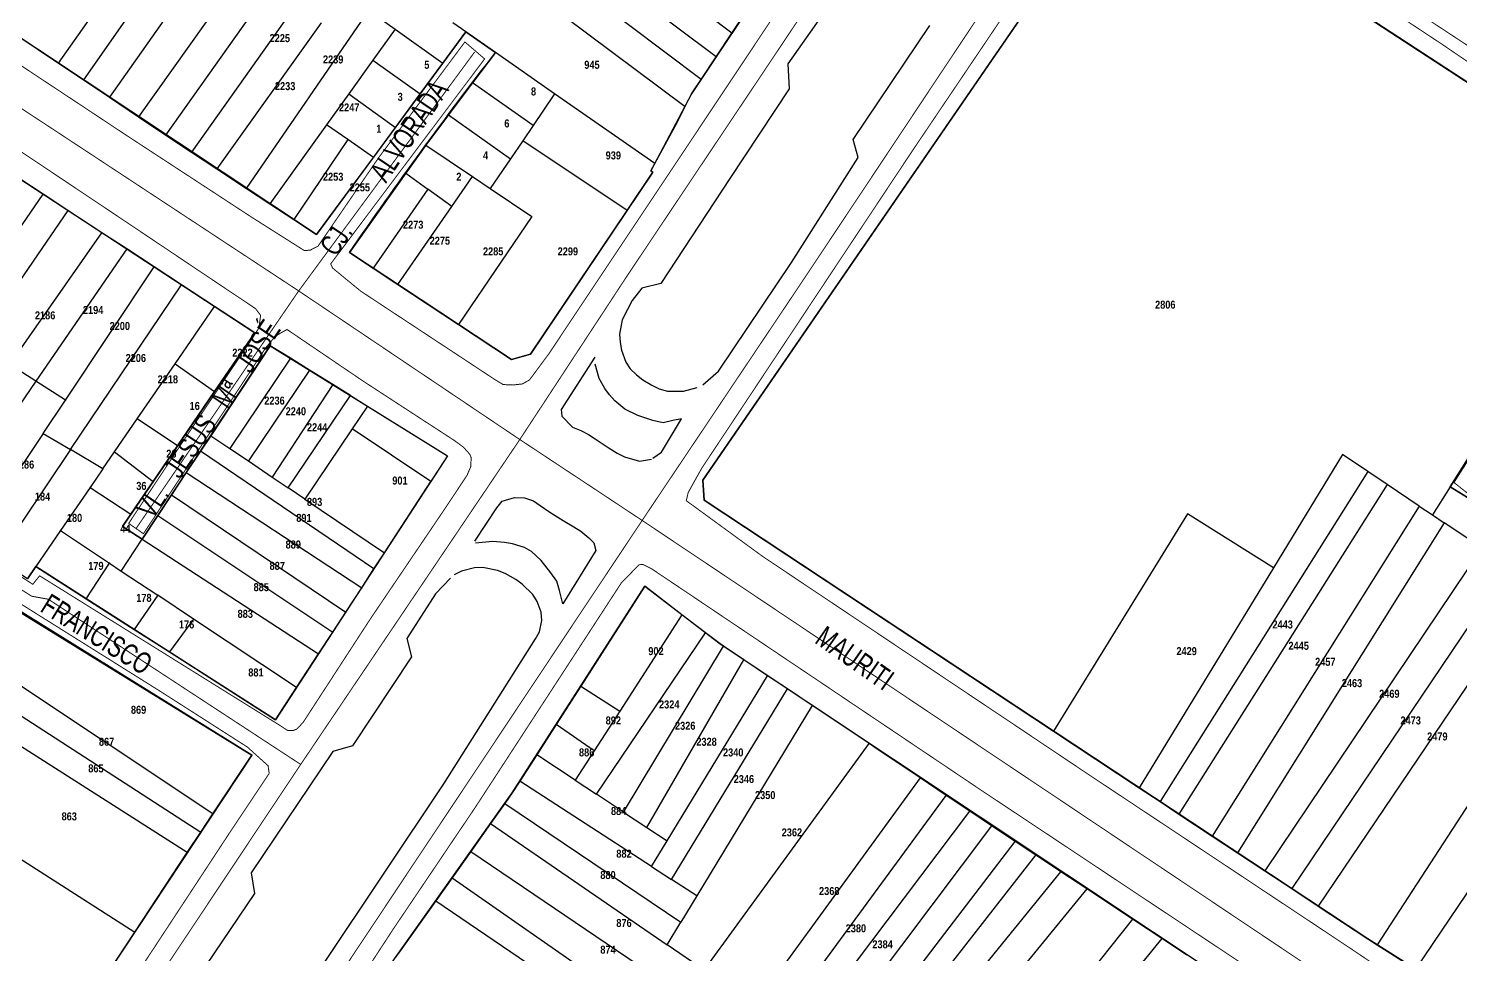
# Model space of a CAD drawing. Extents: x 203136 to 205923, y 4839890 to 4842982.
# Drawn here: x 203932.2 to 204200.6, y 4841458.3 to 4841632 of the extents above; entities that cross this region are included whole.
import ezdxf
from ezdxf.enums import TextEntityAlignment as Align

# ---------------------------------------------------------------- set-up
doc = ezdxf.new("R2010")
doc.units = 0
doc.header["$LTSCALE"] = 1.5
doc.header["$MEASUREMENT"] = 0
doc.linetypes.add('TRACO_11', pattern=[8, 3, -1, 3, -1])
for name, color, linetype in [('CD_MALHA_LOTES', 40, 'CONTINUOUS'), ('RU-QUADRAS', 210, 'CONTINUOUS'), ('SV-EIXO-RUA-N-PAV', 6, 'CONTINUOUS'), ('SV-EIXO-RUA-PAV', 20, 'CONTINUOUS'), ('SV-RUA-PAVIM-S-GUIA-C-GUIA', 7, 'CONTINUOUS'), ('SV-TXT-RUA-N-PAV-S-GUIA-C-GUIA', 7, 'CONTINUOUS'), ('SV-TXT-RUA-PAV-S-GUIA-C-GUIA', 7, 'CONTINUOUS'), ('Th_NmrPort', 1, 'CONTINUOUS')]:
    doc.layers.add(name, color=color, linetype=linetype)
doc.styles.add('ARIAL', font='ARIAL.TTF')
doc.styles.get("Standard").update_dxf_attribs({"font": 'swisscbo.ttf'})

msp = doc.modelspace()

# ---------------------------------------------------------------- linework, layer by layer
at = {"layer": 'CD_MALHA_LOTES', "linetype": 'Continuous'}
for p, q in [((204138.46, 4841663.42), (204058.63, 4841547.29)), ((204216.73, 4841612.29), (204138.46, 4841663.42)), ((203937.87, 4841625.49), (203962.82, 4841661.07)), ((203970.19, 4841662.04), (203942.54, 4841622.36)), ((203975.15, 4841658.59), (203947.37, 4841619.11)), ((204064.09, 4841631.12), (204028.84, 4841657.78)), ((203980.69, 4841654.72), (203952.86, 4841615.42)), ((204061.13, 4841626.68), (204025.73, 4841653.27)), ((203957.96, 4841612), (203985.7, 4841651.23)), ((204058.29, 4841622.42), (204022.91, 4841649.18)), ((204019.48, 4841644.21), (204055.31, 4841617.36)), ((203918.35, 4841638.59), (203937.87, 4841625.49)), ((203982.6, 4841636.75), (203962.76, 4841608.83)), ((204064.09, 4841631.12), (204067.78, 4841636.64)), ((203973.07, 4841602.02), (203996, 4841635.37)), ((203996, 4841635.37), (204000.93, 4841631.87)), ((203987.09, 4841633.07), (203967.52, 4841605.68)), ((204000.93, 4841631.87), (203996.77, 4841626.07)), ((204000.93, 4841631.87), (204009.91, 4841625.51)), ((204009.91, 4841625.51), (204014.22, 4841631.35)), ((204014.22, 4841631.35), (204011.78, 4841633.05)), ((204014.22, 4841631.35), (204019.76, 4841627.49)), ((204061.13, 4841626.68), (204064.09, 4841631.12)), ((203996.77, 4841626.07), (203992.26, 4841619.78)), ((203996.77, 4841626.07), (204005.66, 4841619.73)), ((204019.76, 4841627.49), (204015.46, 4841621.8)), ((204030.85, 4841619.76), (204019.76, 4841627.49)), ((204058.29, 4841622.42), (204061.13, 4841626.68)), ((203937.87, 4841625.49), (203942.54, 4841622.36)), ((204005.66, 4841619.73), (204009.91, 4841625.51)), ((203942.54, 4841622.36), (203947.37, 4841619.11)), ((204015.46, 4841621.8), (204010.93, 4841615.79)), ((204026.82, 4841613.81), (204015.46, 4841621.8)), ((204056.51, 4841619.75), (204058.29, 4841622.42)), ((203947.37, 4841619.11), (203952.86, 4841615.42)), ((203992.26, 4841619.78), (203988.08, 4841613.95)), ((203992.26, 4841619.78), (204001, 4841613.41)), ((204001, 4841613.41), (204005.66, 4841619.73)), ((204030.85, 4841619.76), (204026.82, 4841613.81)), ((204049.64, 4841606.66), (204030.85, 4841619.76)), ((204055.31, 4841617.36), (204056.51, 4841619.75)), ((203952.86, 4841615.42), (203957.96, 4841612)), ((204010.93, 4841615.79), (204006.7, 4841610.15)), ((204010.93, 4841615.79), (204022.55, 4841607.53)), ((204053.47, 4841613.67), (204055.31, 4841617.36)), ((203988.08, 4841613.95), (203977.44, 4841599.13)), ((203992.08, 4841611.17), (203988.08, 4841613.95)), ((203996.88, 4841607.83), (204001, 4841613.41)), ((204026.82, 4841613.81), (204024.86, 4841610.93)), ((204049.64, 4841606.66), (204053.47, 4841613.67)), ((203957.96, 4841612), (203958.5, 4841611.64)), ((203958.5, 4841611.64), (203962.76, 4841608.83)), ((203992.08, 4841611.17), (203981.93, 4841596.17)), ((203996.88, 4841607.83), (203992.08, 4841611.17)), ((204006.7, 4841610.15), (204002.97, 4841604.89)), ((204006.7, 4841610.15), (204015.43, 4841604.24)), ((204024.86, 4841610.93), (204022.55, 4841607.53)), ((204044.42, 4841597.89), (204024.86, 4841610.93)), ((203962.76, 4841608.83), (203967.52, 4841605.68)), ((203986.21, 4841593.34), (203996.88, 4841607.83)), ((204022.55, 4841607.53), (204018.78, 4841601.98)), ((203934.94, 4841600.91), (203926.18, 4841606.65)), ((203967.52, 4841605.68), (203973.07, 4841602.02)), ((204002.97, 4841604.89), (203992.38, 4841589.98)), ((204002.97, 4841604.89), (204007.09, 4841601.87)), ((204044.42, 4841597.89), (204049.24, 4841605.07)), ((204048.9, 4841605.3), (204049.64, 4841606.66)), ((204049.24, 4841605.07), (204048.9, 4841605.3)), ((203973.07, 4841602.02), (203977.44, 4841599.13)), ((204007.09, 4841601.87), (203996.84, 4841587.03)), ((204011.55, 4841598.61), (204007.09, 4841601.87)), ((204011.55, 4841598.61), (204015.43, 4841604.24)), ((204015.43, 4841604.24), (204018.78, 4841601.98)), ((204018.78, 4841601.98), (204026.57, 4841596.71)), ((203911.89, 4841567.3), (203934.94, 4841600.91)), ((203939.58, 4841597.87), (203934.94, 4841600.91)), ((203977.44, 4841599.13), (203981.93, 4841596.17)), ((203939.58, 4841597.87), (203915.3, 4841562.51)), ((203945.94, 4841593.7), (203939.58, 4841597.87)), ((204001.48, 4841583.96), (204011.55, 4841598.61)), ((204026.57, 4841596.71), (204012.83, 4841576.46)), ((204026.32, 4841570.93), (204044.42, 4841597.89)), ((203928.74, 4841568.98), (203945.94, 4841593.7)), ((203950.62, 4841590.64), (203945.94, 4841593.7)), ((203981.93, 4841596.17), (203986.21, 4841593.34)), ((203950.62, 4841590.64), (203933.62, 4841565.85)), ((203955.75, 4841587.27), (203950.62, 4841590.64)), ((203992.38, 4841589.98), (203996.84, 4841587.03)), ((203939.14, 4841562.31), (203955.75, 4841587.27)), ((203960.9, 4841583.9), (203955.75, 4841587.27)), ((203996.84, 4841587.03), (204001.48, 4841583.96)), ((203940.11, 4841553), (203960.9, 4841583.9)), ((203967.06, 4841579.87), (203960.9, 4841583.9)), ((204001.48, 4841583.96), (204012.83, 4841576.46)), ((203959.68, 4841569.12), (203967.06, 4841579.87)), ((203974.62, 4841574.92), (203967.06, 4841579.87)), ((203967.1, 4841563.91), (203974.62, 4841574.92)), ((204012.83, 4841576.46), (204022.76, 4841569.9)), ((203977.54, 4841572.47), (203966.39, 4841555.62)), ((203981.31, 4841570.13), (203977.54, 4841572.47)), ((203981.31, 4841570.13), (203969.96, 4841553.22)), ((203984.88, 4841567.91), (203981.31, 4841570.13)), ((204022.76, 4841569.9), (204026.32, 4841570.93)), ((204198.74, 4841546.03), (204213.98, 4841570.27)), ((203933.62, 4841565.85), (203928.74, 4841568.98)), ((203952.58, 4841558.77), (203959.68, 4841569.12)), ((203959.68, 4841569.12), (203967.1, 4841563.91)), ((203984.88, 4841567.91), (203973.44, 4841550.87)), ((203989.24, 4841565.2), (203984.88, 4841567.91)), ((203933.62, 4841565.85), (203915.56, 4841539.51)), ((203939.14, 4841562.31), (203933.62, 4841565.85)), ((203989.24, 4841565.2), (203977.89, 4841547.86)), ((203992.55, 4841563.14), (203989.24, 4841565.2)), ((203934.97, 4841556.05), (203939.14, 4841562.31)), ((203960.15, 4841553.73), (203967.1, 4841563.91)), ((203980.92, 4841545.82), (203992.55, 4841563.14)), ((203992.55, 4841563.14), (203995.74, 4841561.16)), ((203948.35, 4841552.6), (203952.58, 4841558.77)), ((203960.15, 4841553.73), (203952.58, 4841558.77)), ((203995.74, 4841561.16), (203992.87, 4841556.88)), ((203934.97, 4841556.05), (203921.42, 4841535.7)), ((203934.97, 4841556.05), (203940.11, 4841553)), ((203992.87, 4841556.88), (203984.03, 4841543.71)), ((204007.67, 4841547.02), (203992.87, 4841556.88)), ((203955.57, 4841547.02), (203960.15, 4841553.73)), ((203966.39, 4841555.62), (203964.46, 4841552.72)), ((203966.39, 4841555.62), (203969.96, 4841553.22)), ((203940.11, 4841553), (203926.32, 4841532.5)), ((203946.15, 4841549.4), (203940.11, 4841553)), ((203946.15, 4841549.4), (203948.35, 4841552.6)), ((203948.35, 4841552.6), (203955.57, 4841547.02)), ((203964.46, 4841552.72), (203961.8, 4841548.7)), ((203996.98, 4841530.62), (203964.46, 4841552.72)), ((203969.96, 4841553.22), (203973.44, 4841550.87)), ((203973.44, 4841550.87), (203977.89, 4841547.86)), ((204178.57, 4841552.07), (204165.62, 4841530.84)), ((204183.33, 4841548.87), (204178.57, 4841552.07)), ((203946.15, 4841549.4), (203943.76, 4841545.92)), ((203961.8, 4841548.7), (203959.04, 4841544.52)), ((203961.8, 4841548.7), (203994.68, 4841527.09)), ((204183.33, 4841548.87), (204144.36, 4841486.96)), ((204186.9, 4841546.47), (204183.33, 4841548.87)), ((203943.76, 4841545.92), (203938.19, 4841537.8)), ((203943.76, 4841545.92), (203951.39, 4841540.9)), ((203951.39, 4841540.9), (203955.57, 4841547.02)), ((203977.89, 4841547.86), (203980.92, 4841545.82)), ((203984.03, 4841543.71), (203980.92, 4841545.82)), ((203998.95, 4841533.65), (204007.67, 4841547.02)), ((204058.63, 4841547.29), (204058.88, 4841543.52)), ((204186.9, 4841546.47), (204147.89, 4841484.63)), ((204192.93, 4841542.42), (204186.9, 4841546.47)), ((204198.74, 4841546.03), (204195.42, 4841540.75)), ((204201.98, 4841544), (204198.74, 4841546.03)), ((203959.04, 4841544.52), (203956.48, 4841540.66)), ((203959.04, 4841544.52), (203991.69, 4841522.5)), ((203984.03, 4841543.71), (203998.95, 4841533.65)), ((204058.88, 4841543.52), (204124.38, 4841500.18)), ((203949.82, 4841538.6), (203951.39, 4841540.9)), ((203956.48, 4841540.66), (203953.52, 4841536.19)), ((203956.48, 4841540.66), (203989.25, 4841518.76)), ((204149.51, 4841540.97), (204124.38, 4841500.18)), ((204165.62, 4841530.84), (204149.51, 4841540.97)), ((204192.93, 4841542.42), (204154.12, 4841480.5)), ((204192.93, 4841542.42), (204195.42, 4841540.75)), ((204195.42, 4841540.75), (204197.59, 4841539.29)), ((203938.19, 4841537.8), (203933.58, 4841531.09)), ((203938.19, 4841537.8), (203947.37, 4841531.7)), ((203953.52, 4841536.19), (203949.82, 4841538.6)), ((204197.59, 4841539.29), (204158.89, 4841477.35)), ((204204.65, 4841534.55), (204197.59, 4841539.29)), ((203949.58, 4841530.23), (203953.52, 4841536.19)), ((203953.52, 4841536.19), (203986.59, 4841514.67)), ((204204.65, 4841534.55), (204164.01, 4841473.96)), ((203996.98, 4841530.62), (203998.95, 4841533.65)), ((203932.01, 4841528.79), (203933.58, 4841531.09)), ((203933.58, 4841531.09), (203943.03, 4841525.04)), ((203943.03, 4841525.04), (203947.37, 4841531.7)), ((203947.37, 4841531.7), (203949.58, 4841530.23)), ((203949.58, 4841530.23), (203956.44, 4841525.67)), ((203994.68, 4841527.09), (203996.98, 4841530.62)), ((204165.62, 4841530.84), (204140.43, 4841489.56)), ((204209.74, 4841531.13), (204169.04, 4841470.64)), ((203991.69, 4841522.5), (203994.68, 4841527.09)), ((204047.73, 4841527.37), (204035.73, 4841508.61)), ((204054.7, 4841522.04), (204047.73, 4841527.37)), ((204214.73, 4841527.77), (204173.99, 4841467.36)), ((203974.08, 4841495.71), (203927.56, 4841524.63)), ((203943.03, 4841525.04), (203952.05, 4841519.26)), ((203956.44, 4841525.67), (203952.05, 4841519.26)), ((203963.15, 4841521.22), (203956.44, 4841525.67)), ((203963.15, 4841521.22), (203958.62, 4841515.05)), ((203982.48, 4841508.37), (203963.15, 4841521.22)), ((203989.25, 4841518.76), (203991.69, 4841522.5)), ((204054.7, 4841522.04), (204043.06, 4841503.96)), ((204059.13, 4841518.64), (204054.7, 4841522.04)), ((204224.84, 4841521.5), (204185.08, 4841460.07)), ((203952.05, 4841519.26), (203958.62, 4841515.05)), ((203986.59, 4841514.67), (203989.25, 4841518.76)), ((204038.69, 4841488.35), (204059.13, 4841518.64)), ((204061.88, 4841516.54), (204059.13, 4841518.64)), ((204043.76, 4841485), (204062.53, 4841516.11)), ((204062.53, 4841516.11), (204061.88, 4841516.54)), ((204066.34, 4841513.56), (204062.53, 4841516.11)), ((203966.79, 4841484.67), (203921.98, 4841514.51)), ((203958.62, 4841515.05), (203978.53, 4841502.3)), ((203982.48, 4841508.37), (203986.59, 4841514.67)), ((204048.14, 4841482.11), (204066.34, 4841513.56)), ((204070.77, 4841510.59), (204066.34, 4841513.56)), ((204051.93, 4841479.6), (204070.77, 4841510.59)), ((204074.49, 4841508.11), (204070.77, 4841510.59)), ((203919.65, 4841510.29), (203964.52, 4841481.24)), ((203978.53, 4841502.3), (203982.48, 4841508.37)), ((204035.73, 4841508.61), (204031.12, 4841501.42)), ((204035.73, 4841508.61), (204043.06, 4841503.96)), ((204052.73, 4841472.37), (204074.49, 4841508.11)), ((204079.14, 4841505), (204074.49, 4841508.11)), ((203961.99, 4841477.41), (203917.24, 4841505.91)), ((204079.14, 4841505), (204057.51, 4841469.27)), ((204089.8, 4841497.87), (204079.14, 4841505)), ((204043.06, 4841503.96), (204038.24, 4841496.47)), ((204031.12, 4841501.42), (204027.49, 4841495.74)), ((204038.24, 4841496.47), (204031.12, 4841501.42)), ((204124.38, 4841500.18), (204140.43, 4841489.56)), ((204058.87, 4841455.36), (204089.8, 4841497.87)), ((204091.53, 4841496.71), (204089.8, 4841497.87)), ((203966.79, 4841484.67), (203974.08, 4841495.71)), ((204027.49, 4841495.74), (204024.32, 4841490.79)), ((204034.7, 4841490.98), (204027.49, 4841495.74)), ((204038.24, 4841496.47), (204034.7, 4841490.98)), ((204099.36, 4841491.44), (204091.53, 4841496.71)), ((203908.68, 4841490.39), (203952.12, 4841462.46)), ((204024.32, 4841490.79), (204022.91, 4841488.59)), ((204049.01, 4841474.79), (204024.32, 4841490.79)), ((204034.7, 4841490.98), (204038.69, 4841488.35)), ((204099.36, 4841491.44), (204060.82, 4841438.45)), ((204104.27, 4841488.13), (204099.36, 4841491.44)), ((204140.43, 4841489.56), (204144.36, 4841486.96)), ((204021.52, 4841486.64), (204018.83, 4841482.85)), ((204022.91, 4841488.59), (204021.52, 4841486.64)), ((204021.52, 4841486.64), (204054.53, 4841464.35)), ((204043.76, 4841485), (204038.69, 4841488.35)), ((204065.46, 4841435.22), (204104.27, 4841488.13)), ((204108.7, 4841485.15), (204104.27, 4841488.13)), ((204144.36, 4841486.96), (204147.89, 4841484.63)), ((203964.52, 4841481.24), (203966.79, 4841484.67)), ((204043.76, 4841485), (204048.14, 4841482.11)), ((204069.09, 4841432.7), (204108.7, 4841485.15)), ((204112.76, 4841482.42), (204108.7, 4841485.15)), ((204147.89, 4841484.63), (204154.12, 4841480.5)), ((203961.99, 4841477.41), (203964.52, 4841481.24)), ((204018.83, 4841482.85), (204015.11, 4841477.61)), ((204018.83, 4841482.85), (204051.96, 4841460.1)), ((204048.14, 4841482.11), (204051.93, 4841479.6)), ((204112.76, 4841482.42), (204073.22, 4841429.83)), ((204117.17, 4841479.49), (204112.76, 4841482.42)), ((204210.85, 4841483.15), (204192.22, 4841455.55)), ((204049.01, 4841474.79), (204051.93, 4841479.6)), ((204077.17, 4841427.08), (204117.17, 4841479.49)), ((204121.04, 4841476.94), (204117.17, 4841479.49)), ((204154.12, 4841480.5), (204158.89, 4841477.35)), ((203952.12, 4841462.46), (203961.99, 4841477.41)), ((204015.11, 4841477.61), (204011.61, 4841472.67)), ((204015.11, 4841477.61), (204060.4, 4841446.99)), ((204075.77, 4841418.82), (204121.04, 4841476.94)), ((204125.75, 4841473.82), (204121.04, 4841476.94)), ((204158.89, 4841477.35), (204164.01, 4841473.96)), ((204049.01, 4841474.79), (204052.73, 4841472.37)), ((204079.25, 4841416.63), (204125.75, 4841473.82)), ((204130.63, 4841470.59), (204125.75, 4841473.82)), ((204164.01, 4841473.96), (204169.04, 4841470.64)), ((204011.61, 4841472.67), (204008.55, 4841468.37)), ((204011.61, 4841472.67), (204056.46, 4841441.48)), ((204057.51, 4841469.27), (204052.73, 4841472.37)), ((204130.63, 4841470.59), (204084, 4841413.64)), ((204139.21, 4841464.92), (204130.63, 4841470.59)), ((204169.04, 4841470.64), (204173.99, 4841467.36)), ((204008.55, 4841468.37), (204001.88, 4841458.98)), ((204008.55, 4841468.37), (204047.49, 4841441.92)), ((204057.51, 4841469.27), (204054.53, 4841464.35)), ((204139.21, 4841464.92), (204093.45, 4841407.69)), ((204144.71, 4841461.28), (204139.21, 4841464.92)), ((204173.99, 4841467.36), (204183.27, 4841461.22)), ((203934.02, 4841435.06), (203952.12, 4841462.46)), ((204051.96, 4841460.1), (204054.53, 4841464.35)), ((204058.87, 4841455.36), (204051.96, 4841460.1)), ((204144.71, 4841461.28), (204097.97, 4841404.31)), ((204149.38, 4841458.19), (204144.71, 4841461.28)), ((204183.27, 4841461.22), (204185.08, 4841460.07)), ((204185.08, 4841460.07), (204192.22, 4841455.55)), ((204001.88, 4841458.98), (204001.04, 4841457.8))]:
    msp.add_line(p, q, dxfattribs=at)
msp.add_lwpolyline([(203995.74, 4841561.16), (204010.78, 4841551.81), (204007.67, 4841547.02)], dxfattribs=at)
for p in [(203945.94, 4841593.7), (203950.62, 4841590.64), (203950.62, 4841590.64), (203955.75, 4841587.27), (203955.75, 4841587.27), (203960.9, 4841583.9), (203967.06, 4841579.87), (203974.62, 4841574.92), (203977.54, 4841572.47), (203981.31, 4841570.13), (203981.31, 4841570.13), (203959.68, 4841569.12), (203959.68, 4841569.12), (203984.88, 4841567.91), (203984.88, 4841567.91), (203933.62, 4841565.85), (203933.62, 4841565.85), (203989.24, 4841565.2), (203989.24, 4841565.2), (203939.14, 4841562.31), (203939.14, 4841562.31), (203967.1, 4841563.91), (203952.58, 4841558.77), (203952.58, 4841558.77), (203934.97, 4841556.05), (203960.15, 4841553.73), (203940.11, 4841553), (203940.11, 4841552.99), (203948.35, 4841552.6), (203948.35, 4841552.6), (203964.46, 4841552.72), (203964.46, 4841552.72), (203969.96, 4841553.22), (203973.44, 4841550.87), (203946.15, 4841549.4), (203961.8, 4841548.7), (203961.8, 4841548.7), (203943.76, 4841545.92), (203955.57, 4841547.02), (203977.89, 4841547.86), (203959.04, 4841544.52), (203959.04, 4841544.52), (203984.03, 4841543.71), (203956.48, 4841540.66), (203956.48, 4841540.66), (203938.19, 4841537.8), (203953.52, 4841536.19), (203933.58, 4841531.09), (203947.37, 4841531.7), (203996.98, 4841530.62), (203994.68, 4841527.09), (203956.44, 4841525.67), (203963.15, 4841521.22), (203963.15, 4841521.22), (203991.69, 4841522.5), (203952.05, 4841519.26), (203989.25, 4841518.76), (203958.62, 4841515.05), (203986.59, 4841514.67), (203982.48, 4841508.37), (203974.08, 4841495.71), (203966.79, 4841484.67), (203964.52, 4841481.24), (203961.99, 4841477.41), (203961.99, 4841477.41), (203952.12, 4841462.46)]:
    msp.add_point(p, dxfattribs=at)
at = {"layer": 'RU-QUADRAS', "color": 6, "linetype": 'Continuous'}
for points in [[(204150.52, 4841682.83), (204216.83, 4841779.61), (204214.28, 4841781.33), (204228.52, 4841801.6), (204295.74, 4841757.89), (204294.13, 4841755.44), (204315.27, 4841741.61), (204315.96, 4841742.64), (204320.06, 4841740.13), (204282.38, 4841681.97), (204283.73, 4841680.87), (204279.83, 4841676.4), (204264.49, 4841656.38), (204261.36, 4841658.88), (204236.71, 4841626.29, 0.0115561686)], [(203966.39, 4841407.1), (203985.62, 4841436.05), (204022.91, 4841488.59), (204047.73, 4841527.37), (204061.88, 4841516.54), (204175.61, 4841440.84), (204155.74, 4841410.75), (204114.75, 4841352.24), (204179.11, 4841312.58), (204206.09, 4841352.72), (204147.98, 4841389.1), (204181.34, 4841437.14, -0.0099955051), (204304.76, 4841354.94), (204272.99, 4841307.96), (204225.85, 4841234.76), (204052.79, 4841347.44), (204009.59, 4841377.74)]]:
    msp.add_lwpolyline(points, format="xyb", close=True, dxfattribs=at)
msp.add_lwpolyline([(204101.71, 4841687.51), (204056.51, 4841619.75), (204048.9, 4841605.3), (204049.24, 4841605.07), (204026.32, 4841570.93), (204022.76, 4841569.9), (203992.38, 4841589.98, -0.0140735244), (204019.76, 4841627.49), (204014.22, 4841631.35), (203986.21, 4841593.34), (203829.43, 4841697.58)], format="xyb", dxfattribs=at)
for points in [[(204235.23, 4841428.31), (204183.27, 4841461.22), (204058.88, 4841543.52), (204058.63, 4841547.29), (204138.46, 4841663.42), (204233.51, 4841601.32), (204198.74, 4841546.03), (204201.98, 4841544)], [(203853.87, 4841654.98), (203916.34, 4841613.86), (203890.86, 4841576.78), (203894.42, 4841574.66), (203920.54, 4841610.34), (203974.62, 4841574.92), (203949.82, 4841538.6), (203953.52, 4841536.19), (203977.54, 4841572.47), (204010.78, 4841551.81), (203978.53, 4841502.3), (203933.58, 4841531.09), (203932.01, 4841528.79), (203879.79, 4841562.83), (203835.46, 4841594.93), (203836.4, 4841596.59), (203813.97, 4841612.01), (203812.86, 4841610.44), (203779.79, 4841632)], [(203873.22, 4841557.91), (203974.08, 4841495.71), (203934.02, 4841435.06), (203926.54, 4841433.59)]]:
    msp.add_lwpolyline(points, dxfattribs=at)
at = {"layer": 'SV-EIXO-RUA-N-PAV', "const_width": 0.18, "flags": 128}
for points in [[(203876.8526, 4841560.8106), (203932.817167, 4841525.5013)], [(203932.8171, 4841525.5013), (203935.926305, 4841524.9364)], [(203935.9263, 4841524.9364), (203983.243296, 4841493.9438)]]:
    msp.add_lwpolyline(points, dxfattribs=at)
at = {"layer": 'SV-EIXO-RUA-PAV', "const_width": 0.18, "flags": 128}
for points in [[(203686.39953, 4841049.541978), (203692.54943, 4841058.743734), (203749.763, 4841143.981473), (203780.754332, 4841190.6698), (203801.503, 4841221.7458), (203841.206856, 4841280.544557), (203883.1664, 4841344.0556), (203932.166221, 4841417.194802), (203983.243296, 4841493.9438), (204024.317884, 4841554.89701), (204044.434599, 4841585.5919), (204112.74, 4841687.823359), (204118.336724, 4841695.482033), (204206.94601, 4841829.2385), (204298.345112, 4841966.997973), (204390.162441, 4842105.446938), (204453.930388, 4842201.1731)], [(203719.944, 4841049.3658), (203773.009517, 4841127.017798), (203864.408033, 4841265.334897), (203955.51211, 4841401.724634), (204047.25663, 4841539.716778), (204077.8325, 4841585.3865), (204135.716023, 4841672.506011), (204141.312746, 4841679.87012), (204230.198456, 4841813.486843), (204274.2308, 4841880.6254), (204297.5478, 4841915.677), (204321.480187, 4841951.454095), (204364.7409, 4842016.6862), (204413.297516, 4842089.90306), (204462.2522, 4842163.2717), (204487.643986, 4842201.1725)], [(203952.38, 4841538.2), (203982.867673, 4841582.775028), (204015.877794, 4841627.628112)]]:
    msp.add_lwpolyline(points, dxfattribs=at)
at = {"layer": 'SV-EIXO-RUA-PAV', "const_width": 0.18}
for points in [[(203816.884774, 4841885.312895), (203841.5619, 4841869.4472), (203936.605357, 4841805.8681), (203998.154453, 4841764.704665), (204037.2543, 4841738.5625), (204066.6864, 4841718.9912), (204112.74, 4841687.823359), (204135.716023, 4841672.506011), (204238.200001, 4841604.9406), (204281.989259, 4841575.8223), (204311.854383, 4841556.001556), (204405.763938, 4841493.5846)], [(203713.195594, 4841762.099), (203718.6708, 4841758.4484), (203819.801783, 4841691.0189), (203924.608837, 4841621.1384), (203982.867673, 4841582.775028), (204024.317884, 4841554.89701), (204047.25663, 4841539.716778), (204184.483112, 4841447.8663), (204230.965896, 4841416.8737), (204316.37469, 4841359.9271), (204340.8024, 4841343.6398), (204391.414581, 4841309.998544), (204408.223744, 4841298.6864), (204430.382008, 4841283.9123), (204456.732906, 4841266.3427), (204609.65364, 4841164.120225), (204616.269943, 4841159.644491), (204624.637621, 4841154.19577), (204631.837716, 4841149.525438), (204636.861682, 4841146.2412)]]:
    msp.add_lwpolyline(points, dxfattribs=at)
at = {"layer": 'SV-RUA-PAVIM-S-GUIA-C-GUIA', "linetype": 'Continuous', "const_width": 0.18, "flags": 128}
for points in [[(204021.2, 4841565.21), (204019.76, 4841566.07), (203994.5, 4841582.73), (203989.23, 4841587.06), (203988.86, 4841587.84), (204017.727001, 4841626.307251), (204014.028587, 4841629.477319), (203997.86, 4841607.77), (203986.5, 4841591.18), (203985.03, 4841590.43), (203983.95, 4841590.33), (203974.07, 4841596.59), (203951.02, 4841611.67), (203909.82, 4841638.97), (203861.32, 4841671.23), (203829.252436, 4841692.630735)], [(204097.24, 4841672.47), (204069.12, 4841630.09), (204046.34, 4841595.87), (204029.71, 4841570.9), (204026.13, 4841566.07)], [(204233.176745, 4841424.176593), (204199.59, 4841446.22), (204180.32, 4841459.25), (204131.48, 4841491.7), (204069.8, 4841533), (204055.53, 4841543.42), (204055.89, 4841544.95), (204058.4, 4841549.47), (204079.03, 4841580.59), (204097.97, 4841609.14), (204116.85, 4841637.16), (204135.79, 4841665.73), (204137.52, 4841667.46), (204138.25, 4841667.71), (204139.28, 4841667.42), (204158.98, 4841654.32), (204196.955, 4841629.22), (204227.88, 4841608.21), (204235.381212, 4841603.12609)], [(203979.59, 4841501.11), (203934.3, 4841529.33), (203933.02, 4841527.74), (203908.8, 4841543.39), (203883.34, 4841559.51), (203847.65, 4841584.28), (203827.44, 4841598.57), (203809.02, 4841610.93), (203792.34, 4841621.76), (203751.45, 4841651.67), (203748.7, 4841647.55), (203768.31, 4841632.46), (203790.08, 4841618.7), (203806.26, 4841607.56), (203821.04, 4841597.02), (203838.78, 4841585.13), (203858.63, 4841570.35), (203879.7, 4841555.57), (203929.42, 4841524.9), (203956.87, 4841507.69), (203973.25, 4841497.2), (203977.13, 4841493.7), (203977.34, 4841492.27)], [(203922.395686, 4841614.532349), (203944.18, 4841599.96), (203974.78, 4841579.45), (203975.73, 4841578.21), (203975.43, 4841575.87), (203974.22, 4841573.95), (203962.42, 4841556.4), (203951, 4841539.17), (203953.76, 4841537.23), (203976.81, 4841572.27), (203978.47, 4841574.23), (203979.48, 4841574.88), (203980.68, 4841575.54), (203995.12, 4841565.74), (204012.07, 4841554.7), (204013.75, 4841553.46), (204014.94, 4841552.13), (204015.2, 4841551.51), (204015.13, 4841549.82), (204014.42, 4841548.17), (204010.31, 4841541.97), (203996.34, 4841521.3), (203983.68, 4841501.8), (203982.49, 4841500.56), (203981.83, 4841500.31), (203980.81, 4841500.3), (203979.59, 4841501.11)], [(203981.62, 4841433.94), (204000.61, 4841463.08), (204015.96, 4841485.87), (204043.35, 4841527.99), (204046.68, 4841531.41), (204047.43, 4841531.45), (204049.01, 4841530.66), (204065.88, 4841519.32), (204111, 4841488.98), (204166.75, 4841451.91)], [(203977.34, 4841492.27), (203969.93, 4841481.14), (203955.44, 4841459.05), (203940.16, 4841435.94), (203934.75, 4841428.3), (203933.27, 4841426.65), (203932.25, 4841425.77), (203931.03, 4841425.33), (203929.78, 4841425.87), (203924.02, 4841429.82), (203867.84, 4841467.84)]]:
    msp.add_lwpolyline(points, dxfattribs=at)
at = {"layer": 'SV-RUA-PAVIM-S-GUIA-C-GUIA'}
for points in [[(204084.11, 4841638.98), (204074.58, 4841625.37)], [(204086.81, 4841611.21), (204101.17, 4841632.54)], [(204074.58, 4841625.37), (204074.83, 4841620.7)], [(204074.83, 4841620.7), (204063.72, 4841603.87)], [(204087.78, 4841607.8), (204086.81, 4841611.21)], [(204075.27, 4841588.1), (204087.78, 4841607.8)], [(204063.72, 4841603.87), (204050.74, 4841584.14)], [(204061.58, 4841567.75), (204075.27, 4841588.1)], [(204047.22, 4841583.29), (204045.364631, 4841580.956585), (204044.495052, 4841579.318777), (204043.5, 4841577.35), (204043.04, 4841574.64), (204043.109024, 4841573.130131), (204043.382687, 4841571.652975), (204044.225763, 4841569.439989), (204045.040075, 4841568.178947), (204046.173299, 4841567.022824), (204047.383478, 4841566.117099), (204049.100862, 4841565.072547), (204050.468959, 4841564.434569), (204052.02, 4841563.98), (204055.022167, 4841563.944408), (204057.593717, 4841564.665411)], [(204050.74, 4841584.14), (204047.22, 4841583.29)], [(204038.37, 4841570.34), (204032.1, 4841560.54)], [(204054.65, 4841558.81), (204053.01, 4841558.44), (204051.168325, 4841558.033969), (204049.26, 4841558.45), (204046.456206, 4841559.396105), (204044.015839, 4841560.61879), (204042.13, 4841562.15), (204041.118939, 4841563.258686), (204040.230953, 4841564.474315), (204039.215591, 4841566.350352), (204038.449308, 4841569.023456)], [(204058.61, 4841565.15), (204061.58, 4841567.75)], [(204032.1, 4841560.54), (204032.23, 4841559.31)], [(204032.23, 4841559.31), (204034.217164, 4841557.237428), (204035.74, 4841556.56), (204037.177606, 4841555.831736), (204038.46758, 4841555.052012), (204040.869106, 4841553.421742), (204042.587962, 4841552.329552), (204043.929076, 4841551.632148), (204046.754912, 4841550.833287), (204048.991731, 4841551.219333)], [(204050.86, 4841552.55), (204054.65, 4841558.81)], [(204049.28, 4841551.4), (204050.86, 4841552.55)], [(204020.03, 4841542.1), (204021.01804, 4841543.356405), (204023.334573, 4841544.000123), (204025.198706, 4841543.985899), (204026.874509, 4841543.377039), (204028.146898, 4841542.527082), (204029.937667, 4841541.264362), (204032.473111, 4841539.68899), (204034.465599, 4841538.534659), (204035.738695, 4841537.725912), (204037.27, 4841536.47)], [(204015.9, 4841535.8), (204020.03, 4841542.1)], [(204032.36, 4841524.07), (204031.78, 4841526.6), (204031.289239, 4841528.341661), (204030.16, 4841529.86), (204028.31109, 4841532.189274), (204026.50779, 4841533.877597), (204025.20949, 4841534.632303), (204022.968931, 4841535.337862), (204021.463433, 4841535.579672), (204019.204168, 4841535.764512), (204015.989133, 4841535.481415)], [(204037.27, 4841536.47), (204038.21, 4841535.53)], [(204038.21, 4841535.53), (204038.59, 4841534.06)], [(204038.59, 4841534.06), (204032.36, 4841524.07)], [(204027.28, 4841517.53), (204028.003523, 4841518.849159), (204028.475719, 4841520.967408), (204028.337013, 4841522.48765), (204027.581519, 4841524.535521), (204026.75223, 4841525.800284), (204024.770652, 4841527.78156), (204023.549353, 4841528.656681), (204021.545903, 4841529.782652), (204020.151821, 4841530.354507), (204017.362298, 4841530.89164), (204015.853789, 4841530.839952), (204013.363164, 4841530.214024), (204012.036504, 4841529.482589)], [(204011.34, 4841528.88), (204008.54, 4841525.97)], [(204008.54, 4841525.97), (204003.12, 4841517.55)], [(204003.12, 4841517.55), (204004.01, 4841514.1)], [(204010.09, 4841490.32), (204027.28, 4841517.53)], [(204004.01, 4841514.1), (203992.98, 4841497.45)], [(203992.98, 4841497.45), (203989.28, 4841496.36)], [(203989.28, 4841496.36), (203973.96, 4841473.59)], [(203987.44, 4841456.39), (204010.09, 4841490.32)], [(203973.96, 4841473.59), (203974.58, 4841469.71)], [(203974.58, 4841469.71), (203957.92, 4841445.01)]]:
    msp.add_lwpolyline(points, dxfattribs=at)
at = {"layer": 'SV-RUA-PAVIM-S-GUIA-C-GUIA', "linetype": 'TRACO_11', "const_width": 0.18, "flags": 128}
msp.add_lwpolyline([(204238.174682, 4841601.361794), (204201.83, 4841544.94), (204199.46, 4841546.83), (204235.381212, 4841603.12609)], dxfattribs=at)
at = {"layer": 'SV-RUA-PAVIM-S-GUIA-C-GUIA', "const_width": 0.18}
msp.add_lwpolyline([(204026.13, 4841566.07), (204024.812288, 4841565.329149), (204023.060483, 4841565.12586), (204021.2, 4841565.21)], dxfattribs=at)

# ---------------------------------------------------------------- texts
at = {"layer": 'SV-TXT-RUA-N-PAV-S-GUIA-C-GUIA', "style": 'ARIAL', "width": 0.7}
msp.add_text('FRANCISCO', height=4, rotation=328, dxfattribs=at).set_placement((203934.19162, 4841522.770662))
at = {"layer": 'SV-TXT-RUA-PAV-S-GUIA-C-GUIA', "style": 'ARIAL', "width": 0.7}
for s, rotation, p in [('CJ.          ALVORADA', 56, (203989.877803, 4841589.00644)), ('VL.   JESUS   Mª   JOSÉ', 56, (203955.514588, 4841539.760067)), ('MAURITI', 325, (204079.409944, 4841516.862851))]:
    msp.add_text(s, height=4, rotation=rotation, dxfattribs=at).set_placement(p)
at = {"layer": 'Th_NmrPort', "color": 1}
for s, p in [('2225', (203977.418554, 4841630.197271)), ('2239', (203987.418554, 4841626.197271)), ('5', (204006.418554, 4841625.197271)), ('945', (204036.418554, 4841625.197271)), ('2233', (203978.418554, 4841621.197271)), ('8', (204026.418554, 4841620.197271)), ('2247', (203990.418554, 4841617.197271)), ('3', (204001.418554, 4841619.197271)), ('1', (203997.418554, 4841613.197271)), ('6', (204021.418554, 4841614.197271)), ('4', (204017.418554, 4841608.197271)), ('939', (204040.418554, 4841608.197271)), ('2253', (203987.418554, 4841604.197271)), ('2', (204012.418554, 4841604.197271)), ('2255', (203992.418554, 4841602.197271)), ('2273', (204002.418554, 4841595.197271)), ('2275', (204007.418554, 4841592.197271)), ('2285', (204017.418554, 4841590.197271)), ('2299', (204031.418554, 4841590.197271)), ('2806', (204143.418554, 4841580.197271)), ('2186', (203933.418554, 4841578.197271)), ('2194', (203942.418554, 4841579.197271)), ('2200', (203947.418554, 4841576.197271)), ('2206', (203950.418554, 4841570.197271)), ('2222', (203970.418554, 4841571.197271)), ('2218', (203956.418554, 4841566.197271)), ('16', (203962.418554, 4841561.197271)), ('2236', (203976.418554, 4841562.197271)), ('2240', (203980.418554, 4841560.197271)), ('2244', (203984.418554, 4841557.197271)), ('186', (203930.418554, 4841550.197271)), ('26', (203958.038554, 4841552.237271)), ('901', (204000.418554, 4841547.197271)), ('36', (203952.418554, 4841546.197271)), ('184', (203933.418554, 4841544.197271)), ('893', (203984.418554, 4841543.197271)), ('180', (203939.418554, 4841540.197271)), ('891', (203982.418554, 4841540.197271)), ('44', (203949.418554, 4841538.197271)), ('889', (203980.418554, 4841535.197271)), ('179', (203943.418554, 4841531.197271)), ('887', (203977.418554, 4841531.197271)), ('885', (203974.418554, 4841527.197271)), ('178', (203952.418554, 4841525.197271)), ('883', (203971.418554, 4841522.197271)), ('176', (203960.418554, 4841520.197271)), ('2443', (204165.418554, 4841520.197271)), ('902', (204048.418554, 4841515.197271)), ('2429', (204147.418554, 4841515.197271)), ('2445', (204168.418554, 4841516.197271)), ('2457', (204173.418554, 4841513.197271)), ('881', (203973.418554, 4841511.197271)), ('2463', (204178.418554, 4841509.197271)), ('2469', (204185.418554, 4841507.197271)), ('2324', (204050.418554, 4841505.197271)), ('869', (203951.418554, 4841504.197271)), ('892', (204040.418554, 4841502.197271)), ('2473', (204189.418554, 4841502.197271)), ('2326', (204053.418554, 4841501.197271)), ('2479', (204194.418554, 4841499.197271)), ('867', (203945.418554, 4841498.197271)), ('886', (204035.418554, 4841496.197271)), ('2328', (204057.418554, 4841498.197271)), ('2340', (204062.418554, 4841496.197271)), ('865', (203943.418554, 4841493.197271)), ('2346', (204064.418554, 4841491.197271)), ('2350', (204068.418554, 4841488.197271)), ('863', (203938.418554, 4841484.197271)), ('884', (204041.418554, 4841485.197271)), ('2362', (204073.418554, 4841481.197271)), ('882', (204042.418554, 4841477.197271)), ('880', (204039.418554, 4841473.197271)), ('2368', (204080.418554, 4841470.197271)), ('876', (204042.418554, 4841464.197271)), ('2380', (204085.418554, 4841463.197271)), ('874', (204039.418554, 4841459.197271)), ('2384', (204090.418554, 4841460.197271))]:
    msp.add_text(s, height=1.5, dxfattribs=at).set_placement(p, align=Align.MIDDLE_LEFT)

doc.saveas('drawing.dxf')
